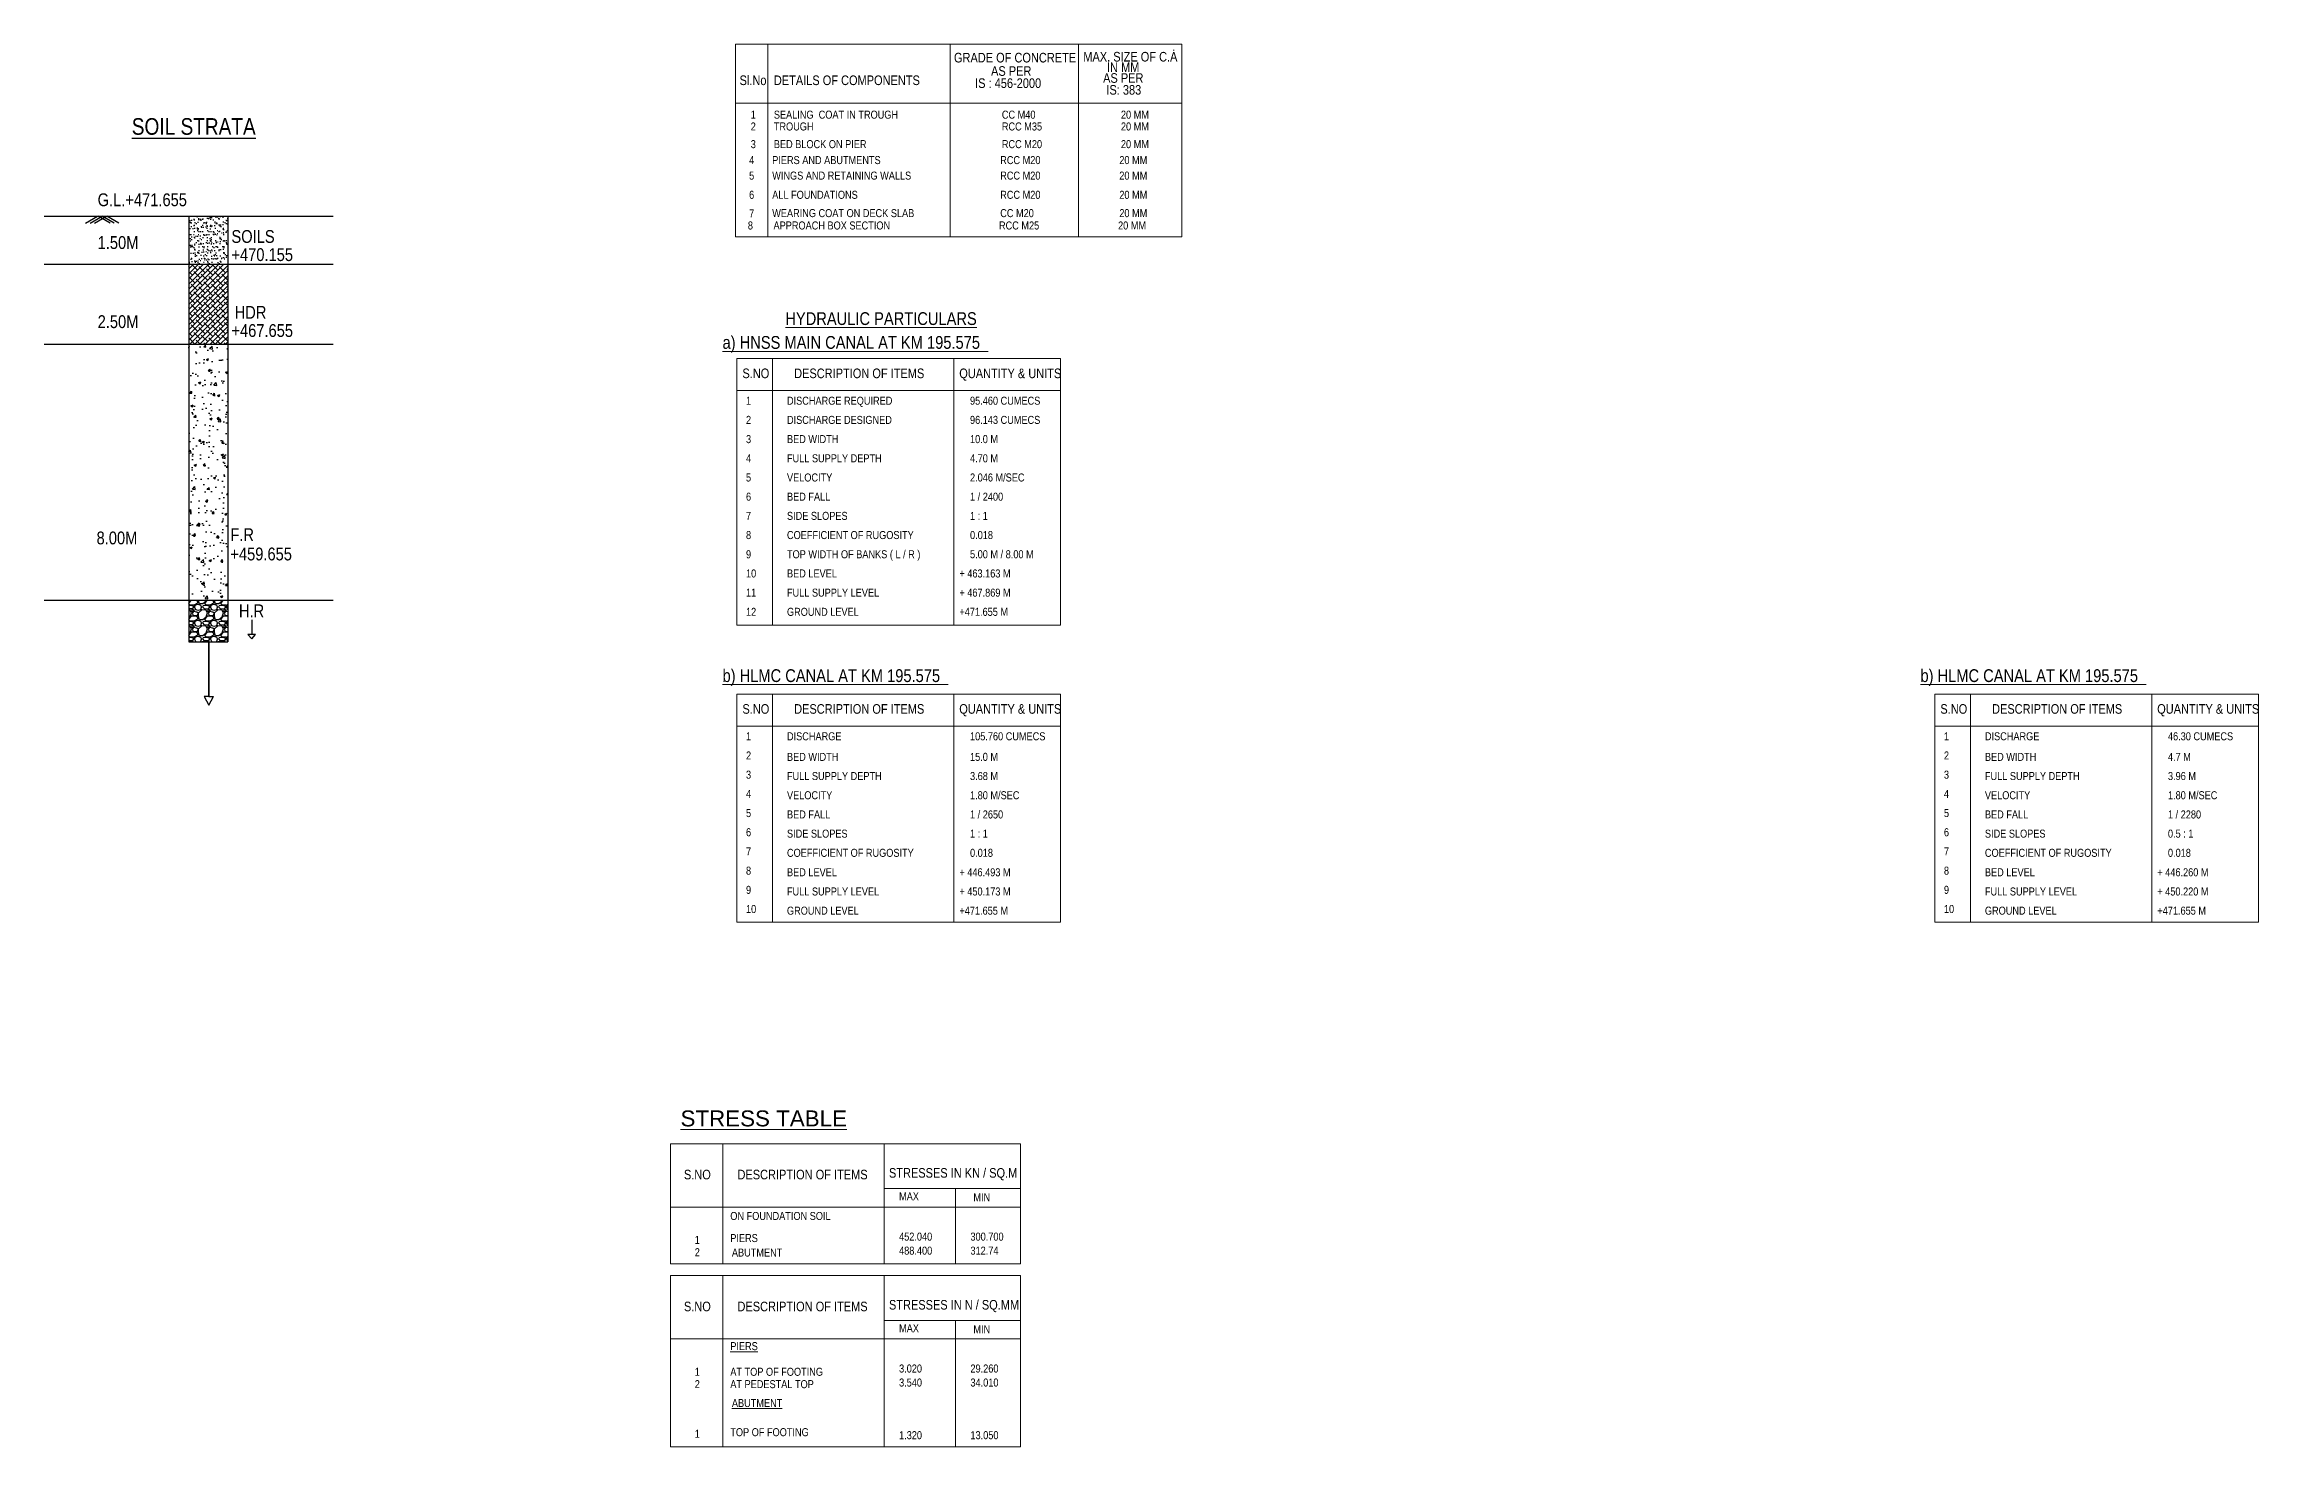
# Model space of a CAD drawing. Header units: inches. Extents: x -400915 to 515323, y 79868 to 577806.
# Drawn here: x 142697 to 211893, y 190255 to 234099 of the extents above; entities that cross this region are included whole.
import ezdxf

# ---------------------------------------------------------------- set-up
doc = ezdxf.new("R2010")
doc.units = ezdxf.units.IN
doc.header["$LTSCALE"] = 0.315
doc.header["$MEASUREMENT"] = 0
doc.layers.get('0').update_dxf_attribs({"color": 9})
for name, color, linetype in [('MAIN', 7, 'Continuous'), ('NEW GROUND PROFILE', 6, 'Continuous'), ('rec', 7, 'Continuous'), ('stru', 2, 'Continuous'), ('TEXT_GENERAL', 4, 'Continuous')]:
    doc.layers.add(name, color=color, linetype=linetype)
doc.styles.add('ARIAL NARROW', font='ARIALN.TTF')
doc.styles.add('arn', font='ARIALN.TTF')
doc.styles.add('CITYBLUEPR', font='arial.ttf', dxfattribs={"height": 2.5})

msp = doc.modelspace()

# ---------------------------------------------------------------- hatches: boundary and pattern name
at = {"layer": 'rec', "ltscale": 0.5}
h = msp.add_hatch(dxfattribs=at)
h.set_pattern_fill('AR-SAND', color=256, scale=100, style=0)
h.set_pattern_definition([(37.5, (0, 0), (-6.29934, 192.68238), [0, -152, 0, -170, 0, -162.5]), (7.5, (0, 0), (176.97767, 282.2146), [0, -82, 0, -137, 0, -52.5]), (327.5, (-123, 0), (311.41419, 0.56591), [0, -50, 0, -180, 0, -235]), (317.5, (-123, 0), (300.61266, 87.76756), [0, -25, 0, -118, 0, -135])])
h.paths.add_polyline_path([(147212.1, 228724.6), (147212.1, 227224.6), (148428.7, 227224.6), (148428.7, 228724.6)])
h = msp.add_hatch(dxfattribs=at)
h.set_pattern_fill('ANSI38', color=256, scale=900, style=0)
h.paths.add_polyline_path([(148428.7, 227224.6), (147212.1, 227224.6), (147212.1, 224724.6), (148428.7, 224724.6)])
h = msp.add_hatch(dxfattribs=at)
h.set_pattern_fill('AR-CONC', color=256, scale=100, style=0)
h.set_pattern_definition([(50, (0, 0), (717.2602, -62.7521), [75, -825]), (355, (0, 0), (-138.7513, 752.1921), [60, -660]), (100.4514, (59.8, -5.2), (578.5094, 689.4395), [63.7402, -701.1421]), (46.1842, (0, 200), (1067.241, -165.519), [112.5, -1237.5]), (96.6356, (88.9, 186.2), (934.6627, 974.118), [95.6103, -1051.713]), (351.1842, (0, 200), (934.662, 974.1186), [90, -990]), (21, (100, 150), (596.907, -402.6189), [75, -825]), (326, (100, 150), (243.3153, 725.15), [60, -660]), (71.4514, (149.74, 116.45), (840.2226, 322.5305), [63.7402, -701.1421]), (37.5, (0, 0), (12.15986, 332.89385), [0, -652, 0, -670, 0, -662.5]), (7.5, (0, 0), (263.06954, 394.4117), [0, -382, 0, -637, 0, -252.5]), (327.5, (-223, 0), (533.82244, -22.55487), [0, -250, 0, -780, 0, -1035]), (317.5, (-323, 0), (583.1862, 100.105), [0, -325, 0, -518, 0, -735])])
h.paths.add_polyline_path([(147212.1, 216724.6), (148428.7, 216724.6), (148428.7, 224724.6), (147212.1, 224724.6)])
h = msp.add_hatch(dxfattribs=at)
h.set_pattern_fill('GRAVEL', color=256, scale=500, style=0)
h.set_pattern_definition([(228.0128, (360, 500), (-3999.999116, -4500.000671), [67.268, -6659.544]), (184.9697, (315, 450), (6000.0005258, 499.9956535), [115.434, -11427.9625]), (132.5104, (200, 440), (4999.995359, -5500.004337), [81.394, -8058.016]), (267.2737, (5, 315), (499.9980089, 10000.0001475), [105.119, -10406.779]), (292.8337, (0, 210), (-2500.0049527, 5999.998206), [103.0775, -10204.6865]), (357.2737, (40, 115), (-10000.0001475, 499.9980089), [105.119, -10406.779]), (37.6942, (145, 110), (-6500.0036728, -4999.9952026), [139.0145, -13762.4245]), (72.2553, (255, 195), (3500.0053814, 10999.9981156), [131.244, -12993.1605]), (121.4296, (295, 320), (-4000.004117, 6499.9975182), [105.475, -10442.0365]), (175.2364, (240, 410), (5500.000473, -499.9957663), [120.416, -5900.3815]), (222.3974, (120, 420), (-6000.0036755, -5499.996041), [155.724, -15416.6875]), (138.8141, (500, 310), (-3500.001473, 2999.998657), [53.1505, -5261.922]), (171.4692, (460, 345), (6499.9991424, -1000.003955), [101.1185, -10010.7555]), (225, (360, 360), (-6e-14, -500.00015), [70.7105, -636.396]), (203.1986, (325, 420), (2499.999865, 1000.000663), [38.079, -3769.8075]), (291.8014, (290, 405), (-499.999955, 1500.000137), [53.8515, -2638.731]), (30.9638, (310, 355), (1499.99901, 1000.001242), [87.4645, -2828.0115]), (161.5651, (385, 400), (1000.00022, -499.9992), [63.2455, -1517.8935]), (16.3895, (0, 405), (5000.0010992, 1499.996355), [88.6, -8771.4225]), (70.3462, (85, 430), (-1999.9976237, -5500.001068), [74.3305, -7358.704]), (293.1986, (385, 500), (-1000.000663, 2499.999865), [76.1575, -3731.729]), (343.6105, (415, 430), (-5000.0010992, 1499.996355), [88.6, -8771.4225]), (339.444, (0, 95), (-2500.000922, 999.997998), [85.44, -4186.562]), (294.7751, (80, 65), (-2499.9960946, 5500.001711), [71.589, -7087.3215]), (66.8014, (390, 0), (1000.000663, 2499.999865), [76.1575, -3731.729]), (17.354, (420, 70), (-6500.0010095, -1999.997251), [83.8155, -8297.712]), (69.444, (145, 0), (-999.997998, -2500.000922), [42.72, -4229.282]), (101.3099, (360, 0), (-499.998816, 2000.000376), [25.495, -2524.0145]), (165.9638, (355, 25), (1500.000273, -499.99903), [103.0775, -1958.475]), (186.009, (255, 50), (4999.9998755, 499.9996587), [95.525, -9456.9615]), (303.6901, (310, 310), (-500.00067, 999.99978), [72.111, -1730.6645]), (353.1572, (350, 250), (8499.9996827, -1000.003999), [125.897, -12463.7815]), (60.9454, (475, 235), (-2000.000014, -3500.000192), [51.478, -5096.337]), (90, (500, 280), (-500, 500), [30, -470]), (120.2564, (245, 65), (1999.9974434, -3500.001228), [69.462, -6876.76]), (48.0128, (210, 125), (3999.999116, 4500.000671), [134.536, -6592.276]), (0, (300, 225), (500, 500), [130, -370]), (325.3048, (430, 225), (-4999.9971295, 3500.0043048), [79.057, -7826.637]), (254.0546, (495, 180), (-499.999945, -2000.000063), [72.801, -3567.254]), (207.646, (475, 110), (-9499.9979036, -5000.0038566), [118.5325, -11734.737]), (175.4261, (370, 55), (-6500.0002792, 499.9974006), [125.3995, -12414.537])])
h.paths.add_polyline_path([(148428.7, 216724.6), (147212.1, 216724.6), (147212.1, 215415.8), (148428.7, 215415.8)])

# ---------------------------------------------------------------- linework, layer by layer
at = {"linetype": 'ByBlock', "lineweight": 9, "ltscale": 10}
msp.add_line((177972.6, 233914.1), (178004.5, 233914.1), dxfattribs=at)
at = {"layer": 'MAIN', "color": 5, "lineweight": 9}
msp.add_line((164299.9, 234098.7), (178246.5, 234098.7), dxfattribs=at)
at = {"layer": 'MAIN', "color": 6, "linetype": 'Continuous', "lineweight": 9}
for p, q in [((164299.9, 234098.7), (164299.9, 228080.8)), ((165310.2, 234098.7), (165310.2, 228080.8)), ((170999.1, 234098.7), (170999.1, 228080.8)), ((175010.6, 234098.7), (175010.6, 228080.8)), ((178246.5, 234098.7), (178246.5, 228080.8)), ((164299.9, 232253.3), (178246.5, 232253.3)), ((164299.8, 228080.8), (178246.5, 228080.8)), ((164339.9, 224272.2), (164339.9, 215935.5)), ((164339.9, 224272.2), (174452, 224272.2)), ((165452, 224272.2), (165452, 215935.5)), ((171115.7, 224272.2), (171115.7, 215935.5)), ((174452, 224272.2), (174452, 215935.5)), ((164339.9, 223272.2), (174452, 223272.2)), ((164339.9, 215935.5), (174452, 215935.5)), ((164339.9, 213781.5), (164339.9, 206651.6)), ((164339.9, 213781.5), (174452, 213781.5)), ((165452, 213781.5), (165452, 206651.6)), ((171115.7, 213781.5), (171115.7, 206651.6)), ((174452, 213781.5), (174452, 206651.6)), ((201772.8, 213781.5), (201772.8, 206651.6)), ((201772.8, 213781.5), (211884.9, 213781.5)), ((202884.9, 213781.5), (202884.9, 206651.6)), ((208548.6, 213781.5), (208548.6, 206651.6)), ((211884.9, 213781.5), (211884.9, 206651.6)), ((164339.9, 212781.5), (174452, 212781.5)), ((201772.8, 212781.5), (211884.9, 212781.5)), ((164339.9, 206651.6), (174452, 206651.6)), ((201772.8, 206651.6), (211884.9, 206651.6))]:
    msp.add_line(p, q, dxfattribs=at)
at = {"layer": 'MAIN', "color": 0, "linetype": 'Continuous', "lineweight": 9}
for p, q in [((162262.8, 199727.7), (162262.8, 195973.9)), ((163903.1, 199727.7), (163903.1, 195973.9)), ((168940, 199727.7), (168940, 195973.9)), ((173203.3, 199727.7), (173203.3, 195973.9)), ((171166.9, 198325.2), (171166.9, 195973.9)), ((162262.8, 195604.3), (162262.8, 190255.2)), ((163903.1, 195604.3), (163903.1, 190255.2)), ((168940, 195604.3), (168940, 190255.2)), ((173203.3, 195604.3), (173203.3, 190255.2)), ((171166.9, 194201.8), (171166.9, 190255.2))]:
    msp.add_line(p, q, dxfattribs=at)
at = {"layer": 'MAIN', "color": 0, "lineweight": 9}
for p, q in [((162262.8, 199727.7), (173203.3, 199727.7)), ((168940, 198325.2), (173203.3, 198325.2)), ((162262.8, 197748.6), (173203.3, 197748.6)), ((162262.8, 195973.9), (173203.3, 195973.9)), ((162262.8, 195604.3), (173203.3, 195604.3)), ((168940, 194201.8), (173203.3, 194201.8)), ((162262.8, 193625.2), (173203.3, 193625.2)), ((162262.8, 190255.2), (173203.3, 190255.2))]:
    msp.add_line(p, q, dxfattribs=at)
at = {"layer": 'NEW GROUND PROFILE', "ltscale": 0.5}
for p, q in [((142697.1, 228724.6), (151727.1, 228724.6)), ((147212.1, 228724.6), (147212.1, 215415.8)), ((148428.7, 228724.6), (148428.7, 215415.8)), ((142697.1, 227224.6), (151727.1, 227224.6)), ((142697.1, 224724.6), (151727.1, 224724.6)), ((142697.1, 216724.6), (151727.1, 216724.6)), ((147212.1, 215415.8), (148428.7, 215415.8))]:
    msp.add_line(p, q, dxfattribs=at)
at = {"layer": 'rec', "ltscale": 0.5}
for p, q in [((143988.8, 228503.1), (144362.6, 228722.3)), ((144135.1, 228503.1), (144508.8, 228722.3)), ((144265.1, 228503.1), (144638.9, 228722.3)), ((144752.6, 228503.1), (144378.8, 228722.3)), ((144882.6, 228503.1), (144508.8, 228722.3)), ((145028.9, 228503.1), (144655.1, 228722.3)), ((149178.2, 216101.3), (149178.2, 215650.7)), ((149296, 215650.7), (149060.8, 215650.7)), ((149060.8, 215650.7), (149178.2, 215512.7)), ((149178.2, 215512.7), (149296, 215650.7)), ((147838.4, 213711.7), (147696.8, 213711.7)), ((147696.8, 213711.7), (147838.4, 213442.4)), ((147838.4, 213711.7), (147987.2, 213711.7)), ((147838.4, 213442.4), (147987.2, 213711.7))]:
    msp.add_line(p, q, dxfattribs=at)
at = {"layer": 'rec', "ltscale": 0.5, "const_width": 50}
msp.add_lwpolyline([(147838.4, 215415.8), (147838.4, 213711.7)], dxfattribs=at)
at = {"layer": 'rec', "ltscale": 0.5}
for points in [[(149178.2, 215512.7), (149060.8, 215650.7), (149296, 215650.7), (149178.2, 215512.7)], [(147838.4, 213442.4), (147696.8, 213711.7), (147987.2, 213711.7), (147838.4, 213442.4)]]:
    msp.add_solid(points, dxfattribs=at)

# ---------------------------------------------------------------- texts
at = {"color": 5, "lineweight": 9, "style": 'arn'}
for s, p in [('%%UHYDRAULIC PARTICULARS', (165853.6, 225322.7)), ('%%Ua) HNSS MAIN CANAL AT KM 195.575  ', (163890.7, 224577.8)), ('%%Ub) HLMC CANAL AT KM 195.575  ', (163890.7, 214161.2)), ('%%Ub) HLMC CANAL AT KM 195.575  ', (201323.6, 214161.2))]:
    msp.add_text(s, height=400, dxfattribs=at).set_placement(p)
at = {"layer": 'MAIN', "color": 5, "lineweight": 9, "style": 'ARIAL NARROW'}
for s, p in [('GRADE OF CONCRETE', (171122.8, 233530.4)), ('AS PER', (172281.9, 233112)), ('MAX. SIZE OF C.A', (175164.2, 233559.3)), ('AS PER', (175783, 232893.8)), ('IN MM', (175904.6, 233228.8)), ('Sl.No     ', (164423.5, 232823.4)), ('DETAILS OF COMPONENTS', (165494.2, 232823.4)), ('IS : 456-2000', (171783.8, 232733.2)), ('IS: 383 ', (175885.1, 232523.4)), ('S.NO', (164512.4, 223661.1)), ('DESCRIPTION OF ITEMS', (166128.9, 223661.1)), ('QUANTITY & UNITS', (171288.2, 223661.1)), ('S.NO', (164512.4, 213170.3)), ('DESCRIPTION OF ITEMS', (166128.9, 213170.3)), ('QUANTITY & UNITS', (171288.2, 213170.3)), ('S.NO', (201945.3, 213170.3)), ('DESCRIPTION OF ITEMS', (203561.8, 213170.3)), ('QUANTITY & UNITS', (208721.1, 213170.3))]:
    msp.add_text(s, height=300, dxfattribs=at).set_placement(p)
at = {"layer": 'MAIN', "color": 6, "linetype": 'Continuous', "lineweight": 9, "style": 'ARIAL NARROW'}
for s, p in [('1', (164772.1, 231773.2)), ('SEALING  COAT IN TROUGH', (165494.2, 231773.2)), ('CC M40', (172619.2, 231773.2)), ('20 MM', (176340, 231773.1)), ('2', (164772.1, 231404.2)), ('TROUGH', (165494.2, 231404.2)), ('RCC M35', (172619.2, 231404.2)), ('20 MM', (176340, 231404.2)), ('4', (164721.3, 230353.3)), ('3', (164772.1, 230851.8)), ('PIERS AND ABUTMENTS', (165443.4, 230353.3)), ('BED BLOCK ON PIER ', (165494.2, 230851.8)), ('RCC M20', (172568.4, 230353.3)), ('RCC M20', (172619.2, 230851.8)), ('20 MM', (176289.2, 230353.3)), ('20 MM', (176340, 230851.8)), ('5', (164721.3, 229868.1)), ('WINGS AND RETAINING WALLS', (165443.4, 229868.1)), ('RCC M20', (172568.4, 229868.1)), ('20 MM', (176289.2, 229868.1)), ('6', (164721.3, 229268.1)), ('ALL FOUNDATIONS', (165443.4, 229268.1)), ('RCC M20', (172568.4, 229268.1)), ('20 MM', (176289.2, 229268.1)), ('8', (164682.4, 228309.1)), ('7', (164721.3, 228683.9)), ('WEARING COAT ON DECK SLAB', (165443.4, 228695.4)), (' APPROACH BOX SECTION', (165404.5, 228309.1)), ('RCC M25', (172529.5, 228309.1)), ('CC M20', (172568.4, 228695.4)), ('20 MM', (176250.3, 228309)), ('20 MM', (176289.2, 228695.4)), ('1', (164624.5, 222830.7)), ('DISCHARGE REQUIRED', (165904.7, 222830.7)), ('95.460 CUMECS', (171624.5, 222830.7)), ('2', (164624.5, 222230.7)), ('DISCHARGE DESIGNED', (165904.7, 222230.7)), ('96.143 CUMECS', (171624.5, 222230.7)), ('3', (164624.5, 221630.7)), ('BED WIDTH', (165904.7, 221630.7)), ('10.0 M', (171624.5, 221630.7)), ('4', (164624.5, 221030.7)), ('FULL SUPPLY DEPTH', (165904.7, 221030.7)), ('4.70 M', (171624.5, 221030.7)), ('5', (164624.5, 220430.7)), ('6', (164624.5, 219830.7)), ('VELOCITY', (165904.7, 220430.7)), ('BED FALL', (165904.7, 219830.7)), ('2.046 M/SEC', (171624.5, 220430.7)), ('1 / 2400', (171624.5, 219830.7)), ('7', (164624.5, 219230.7)), ('SIDE SLOPES ', (165904.7, 219230.7)), ('1 : 1', (171624.5, 219230.7)), ('8', (164624.5, 218630.7)), ('COEFFICIENT OF RUGOSITY', (165904.7, 218630.7)), ('0.018', (171624.5, 218630.7)), ('9', (164624.5, 218030.7)), ('TOP WIDTH OF BANKS ( L / R )', (165904.7, 218030.7)), ('5.00 M / 8.00 M', (171624.5, 218030.7)), ('10', (164624.5, 217430.7)), ('BED LEVEL', (165904.7, 217430.7)), ('+ 463.163 M', (171292.1, 217430.7)), ('11', (164624.5, 216830.7)), ('FULL SUPPLY LEVEL', (165904.7, 216830.7)), ('+ 467.869 M', (171292.1, 216830.7)), ('12', (164624.5, 216230.7)), ('GROUND LEVEL', (165904.7, 216230.7)), ('+471.655 M', (171292.1, 216230.7)), ('1', (164624.5, 212340)), ('DISCHARGE ', (165904.7, 212340)), ('105.760 CUMECS', (171624.5, 212340)), ('1', (202057.4, 212340)), ('DISCHARGE ', (203337.6, 212340)), ('46.30 CUMECS', (209057.4, 212340)), ('2', (164624.5, 211740)), ('BED WIDTH', (165904.7, 211696.9)), ('15.0 M', (171624.5, 211696.9)), ('2', (202057.4, 211740)), ('BED WIDTH', (203337.6, 211696.9)), ('4.7 M', (209057.4, 211696.9)), ('3', (164624.5, 211140)), ('FULL SUPPLY DEPTH', (165904.7, 211096.9)), ('3.68 M', (171624.5, 211096.9)), ('3', (202057.4, 211140)), ('FULL SUPPLY DEPTH', (203337.6, 211096.9)), ('3.96 M', (209057.4, 211096.9)), ('4', (164624.5, 210540)), ('VELOCITY', (165904.7, 210496.9)), ('1.80 M/SEC', (171624.5, 210496.9)), ('4', (202057.4, 210540)), ('VELOCITY', (203337.6, 210496.9)), ('1.80 M/SEC', (209057.4, 210496.9)), ('5', (164624.5, 209940)), ('BED FALL', (165904.7, 209896.9)), ('1 / 2650', (171624.5, 209896.9)), ('5', (202057.4, 209940)), ('BED FALL', (203337.6, 209896.9)), ('1 / 2280', (209057.4, 209896.9)), ('6', (164624.5, 209340)), ('7', (164624.5, 208740)), ('SIDE SLOPES ', (165904.7, 209296.9)), ('1 : 1', (171624.5, 209296.9)), ('6', (202057.4, 209340)), ('7', (202057.4, 208740)), ('SIDE SLOPES ', (203337.6, 209296.9)), ('0.5 : 1', (209057.4, 209296.9)), ('8', (164624.5, 208140)), ('COEFFICIENT OF RUGOSITY', (165904.7, 208696.9)), ('BED LEVEL', (165904.7, 208088.7)), ('+ 446.493 M', (171292.1, 208088.7)), ('0.018', (171624.5, 208696.9)), ('8', (202057.4, 208140)), ('COEFFICIENT OF RUGOSITY', (203337.6, 208696.9)), ('BED LEVEL', (203337.6, 208088.7)), ('+ 446.260 M', (208725.1, 208088.7)), ('0.018', (209057.4, 208696.9)), ('9', (164624.5, 207540)), ('FULL SUPPLY LEVEL', (165904.7, 207488.7)), ('+ 450.173 M', (171292.1, 207488.7)), ('9', (202057.4, 207540)), ('FULL SUPPLY LEVEL', (203337.6, 207488.7)), ('+ 450.220 M', (208725.1, 207488.7)), ('10', (164624.5, 206940)), ('GROUND LEVEL', (165904.7, 206888.7)), ('+471.655 M', (171292.1, 206888.7)), ('10', (202057.4, 206940)), ('GROUND LEVEL', (203337.6, 206888.7)), ('+471.655 M', (208725.1, 206888.7))]:
    msp.add_text(s, height=250, dxfattribs=at).set_placement(p)
at = {"layer": 'MAIN', "color": 0, "lineweight": 9, "style": 'ARIAL NARROW'}
for s, height, p in [('S.NO', 300, (162685, 198613.7)), ('DESCRIPTION OF ITEMS', 300, (164357.9, 198613.7)), ('       STRESSES IN KN / SQ.M', 300, (168422.8, 198666.3)), ('MAX', 250, (169407.6, 197956.9)), ('MIN', 250, (171729.4, 197926.4)), ('ON FOUNDATION SOIL', 250, (164133.7, 197344.3)), ('1', 250, (163022.6, 196596.7)), ('PIERS', 250, (164133.7, 196653.4)), ('452.040', 250, (169407.6, 196698.8)), ('300.700', 250, (171637.7, 196698.8)), ('2', 250, (163022.6, 196209.8)), ('ABUTMENT', 250, (164183.6, 196201.1)), ('488.400', 250, (169407.6, 196260.8)), ('312.74', 250, (171637.7, 196260.8)), ('S.NO', 300, (162685, 194490.4)), ('DESCRIPTION OF ITEMS', 300, (164357.9, 194490.4)), ('       STRESSES IN N / SQ.MM', 300, (168422.8, 194542.9)), ('MAX', 250, (169407.6, 193833.6)), ('MIN', 250, (171729.4, 193803.1)), ('%%UPIERS', 250, (164133.7, 193275.1)), ('1', 250, (163022.6, 192473.4)), ('AT TOP OF FOOTING', 250, (164133.7, 192473.4)), ('3.020', 250, (169407.6, 192575.4)), ('3.540', 250, (169407.6, 192137.4)), ('34.010', 250, (171637.7, 192137.4)), ('29.260', 250, (171637.7, 192575.4)), ('2', 250, (163022.6, 192086.5)), ('AT PEDESTAL TOP', 250, (164133.7, 192086.5)), ('%%UABUTMENT', 250, (164183.6, 191496.3)), ('1', 250, (163022.6, 190534)), ('TOP OF FOOTING', 250, (164133.7, 190585.1)), ('1.320', 250, (169407.6, 190491.4)), ('13.050', 250, (171637.7, 190491.4))]:
    msp.add_text(s, height=height, dxfattribs=at).set_placement(p)
at = {"layer": 'stru', "style": 'arn'}
for s, height, p in [('%%USOIL STRATA', 520, (145430.8, 231269.6)), ('G.L.+471.655', 400, (144364.2, 229037.1)), ('1.50M', 400, (144364.2, 227700.2)), ('SOILS', 400, (148544.9, 227890.2)), ('+470.155', 400, (148544.9, 227322.3)), ('2.50M', 400, (144364.2, 225227.1)), ('HDR', 400, (148645.3, 225517.6)), ('+467.655', 400, (148544.9, 224949.4)), ('8.00M', 400, (144330.9, 218465.8)), ('F.R', 400, (148511.5, 218566)), ('+459.655', 400, (148511.5, 217964.5)), ('H.R', 400, (148779.5, 216187.1))]:
    msp.add_text(s, height=height, dxfattribs=at).set_placement(p)
at = {"layer": 'TEXT_GENERAL', "color": 0, "lineweight": 9, "style": 'CITYBLUEPR'}
msp.add_text('%%USTRESS TABLE', height=500, dxfattribs=at).set_placement((162577.3, 200269.3))

doc.saveas('drawing.dxf')
